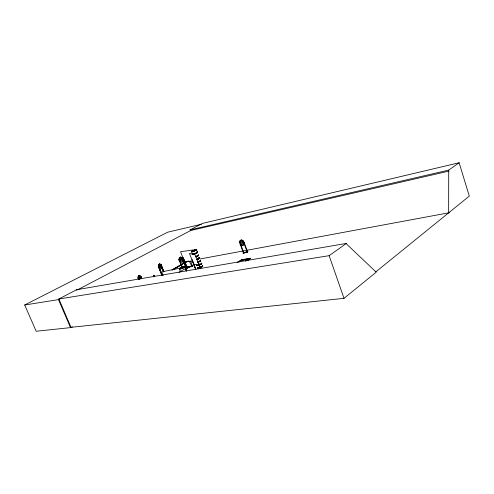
<?xml version="1.0" encoding="UTF-8"?>
<svg xmlns="http://www.w3.org/2000/svg" width="494" height="494" viewBox="0 0 494 494"><rect width="100%" height="100%" fill="white"/><g stroke="black" fill="none" stroke-linecap="round" stroke-linejoin="round"><path stroke-width="0.74" d="M448.651 212.84L448.713 170.109L459.13 162.748L469.3 196.099L375.891 271.811M192.178 265.451L191.74 265.531L192.308 265.982M191.826 265.55L191.894 265.482M243.227 252.903L243.82 252.7L243.233 252.916L243.332 253.731L243.412 252.786M243.332 253.718L243.239 252.879M243.456 253.453C243.091 253.311 243.882 252.311 247.574 251.749M140.234 277.696L139.882 278.69L139.327 278.227M179.217 259.436L178.884 259.566L179.242 259.443L182.416 267.55M182.379 258.251L182.7 258.158L180.804 257.004L179.489 257.491L178.822 259.585L179.452 261.203L181.378 262.345L182.694 261.857M247.593 251.773L243.523 253.255L239.578 242.511L239.93 242.418M247.191 251.891L243.147 241.084L243.585 241.053L247.568 251.792L247.432 251.36M191.968 265.519L191.758 265.445M153.529 275.362L153.924 276.64A0.932 0.722 80.5 0 0 153.813 276.862M158.735 266.272L158.364 266.519L161.828 275.269M161.921 275.251L158.407 266.507L158.747 264.376M158.475 266.501L158.778 264.413L159.71 263.852L161.285 264.932L160.877 265.13L163.533 271.842M192.061 266.451L186.899 267.433L192.11 266.352L186.893 267.205L188.338 266.686M192.611 266.13L192.648 265.445L192.067 265.581L192.716 265.84L192.648 265.445M192.808 266.025L187.64 267.019L192.926 265.957M186.936 267.347L188.3 266.593M186.578 268.773L186.744 267.692L186.516 268.557M186.596 268.724L186.849 267.859M186.121 268.137L186.695 268.322L182.7 258.158L182.317 258.325M182.694 261.869L183.36 259.77M240.152 244.246L242.146 245.456L243.53 244.944L244.215 242.752M243.53 244.956L244.264 242.752M153.572 275.257L153.486 275.609M191.771 265.494L192.185 265.241L192.469 265.982M189.116 266.637L189.535 266.581M195.371 250.569C194.395 250.625 196.451 249.995 195.371 250.588M195.025 250.612L195.661 250.39L195.031 250.68M183.978 267.538L183.404 267.52L184.132 267.334M184.176 267.371L183.416 267.495L183.873 267.421M183.762 267.631L183.336 267.705L183.521 267.439M184.064 267.495L183.595 267.606M192.314 251.106L192.506 251.026M180.73 267.995L180.551 267.933M153.535 275.263L154.116 275.257M185.411 268.884L188.424 267.044L185.318 268.687M180.477 268.094L180.878 267.952M180.779 268.014L180.594 268.094M70.988 327.331L344.003 298.327L376.218 272.175L346.702 244.184L346.436 243.406L76.551 289.737L58.872 298.987L71.087 327.559L72.414 326.806M247.222 251.909C247.71 250.335 245.598 253.144 243.863 252.811M58.872 298.987L329.14 255.664L346.436 243.406M247.383 260.517L250.507 258.572L250.378 258.22L241.591 259.751L237.163 262.468M239.954 242.326L243.882 253.126L243.82 252.675M245.308 261.079L249.198 258.665L249.328 259.017L246.734 260.628M245.956 260.968L250.378 258.22M238.448 261.962L241.69 259.968L241.819 260.313L239.226 261.913M239.238 261.622L241.72 260.097L250.507 258.572M186.689 268.353L186.263 268.477L182.354 258.294M140.562 276.436L141.401 278.665M138.548 279.437L137.993 278.054L138.376 277.758M138.734 275.93L139.067 275.745L139.944 276.973M141.303 278.684L140.469 276.615L140.876 276.412L141.469 278.066M191.437 266.371L192.203 265.933M192.716 265.84L191.4 266.501L191.302 266.019L191.814 265.933L191.913 266.414L192.821 265.889M141.655 278.517L140.846 276.418L139.259 275.312L138.314 275.856L138.054 278.042L138.647 279.419M140.876 276.412L139.289 275.3L138.351 275.887L137.993 278.054M189.437 266.538L187.399 267.118M178.982 272.317L185.608 268.495L186.689 271.268M189.14 266.445L188.27 267.056L190.097 266.278M191.302 266.019L191.74 265.97M191.592 266.118L192.234 265.76L191.098 262.425A0.926 0.679 79.6 0 0 190.456 261.159L190.412 261.165M192.234 265.76L191.629 266.112L190.239 262.913A0.926 0.679 79.6 0 1 189.85 261.505L189.807 261.511M71.142 327.312L70.519 327.664L58.619 299.827M171.869 270.088L186.627 261.715M172.53 269.965L182.545 264.278M183.885 263.518L186.553 261.999M172.77 269.403L186.856 261.412L188.813 261.054M161.575 268.619L160.624 269.193L159.099 268.081M160.933 264.975L163.619 271.824M158.364 266.519L158.71 266.359M77.453 289.898L190.795 230.476M186.893 267.655L186.8 267.729M185.281 268.897L188.381 267.266M183.299 257.837L187.17 268.063L182.978 257.917L183.299 257.837L187.275 268.007L186.905 268.106M449.015 171.091L190.357 230.581L190.085 229.877L202.466 223.405L459.13 162.748M71.087 327.559L36.192 331.252L24.7 304.996L167.67 232.199L201.447 224.245M189.468 266.612L188.683 266.89M200.576 268.699L197.878 261.678L200.823 268.674M192.185 259.819L195.871 269.36M189.313 266.556L189.591 266.371M243.493 244.913L242.153 245.407L240.189 244.215M247.753 251.279L247.445 251.137L247.605 251.952M186.263 268.508L182.379 258.189M190.085 229.877L448.713 170.109M139.259 275.312L140.395 276.708L140.741 278.912L139.289 275.3M140.821 276.449L141.556 278.542M138.345 277.887L138.802 279.289M159.679 263.858L161.26 264.963L160.877 265.13M159.679 263.907L161.266 266.42L161.032 267.711L160.414 268.057L159.414 267.445L158.722 264.383M200.175 258.942L449.503 212.679M161.853 266.544L161.606 268.656M191.863 265.408L192.191 266.143M187.621 267.019L192.746 266.056M24.7 304.996L59.101 299.518M193.129 249.958L180.569 251.712L186.942 268.094L186.72 267.692M184.534 261.919L192.703 260.956M247.852 252.064L247.722 251.255M198.125 261.647L200.718 268.637M193.555 264.012L199.638 266.007M179.242 259.381L182.41 267.581M243.585 241.084L241.64 239.843L240.251 240.356L239.516 242.542L240.251 240.356L240.714 243.585L241.986 244.271L242.881 243.943L243.394 242.61L241.634 239.899M158.747 266.26L162.174 275.109M76.551 289.737L76.768 290.256M138.283 277.77L138.9 279.271M154.165 275.362L154.573 276.282M163.162 275.393L161.766 271.867L179.137 268.322L180.464 271.725M158.617 266.377L162.081 275.121M161.254 264.938L163.872 271.681M161.13 264.994L163.786 271.7M187.732 267.056L188.64 266.538M182.731 258.152L183.36 259.782M178.896 259.541L182.058 267.711M192.086 259.788L195.735 269.415M195.63 269.384L189.449 253.379L195.414 255.034L200.688 268.73M191.456 251.588L192.357 253.916M196.464 249.698A2.68 0.42 -21 0 1 192.746 251.489A2.68 0.42 -21 0 1 192.666 250.742A2.68 0.42 -21 0 1 196.464 249.698L197.353 252.045M241.591 259.751L241.72 260.097M329.14 255.664L344.003 298.327M138.765 275.924L139.036 277.498M247.457 251.131L247.655 252.162M185.627 269.039A2.958 0.519 -21.3 0 1 185.633 269.594M181.279 271.342A2.958 0.519 -21.3 0 1 180.563 271.36M186.108 269.601A2.958 0.525 -21.3 0 1 186.114 269.891M185.287 269.255A2.995 0.531 -21.3 0 1 185.293 270.051M185.349 269.421A2.995 0.531 -21.3 0 1 185.8 269.934M154.536 276.288A0.932 0.722 80.5 0 1 154.727 276.344M197.415 252.261A2.711 0.432 -21 0 1 195.352 253.62A2.711 0.432 -21 0 1 192.444 254.249M197.446 252.446A2.674 0.432 -21 0 1 195.414 253.786A2.674 0.432 -21 0 1 192.543 254.404M196.68 252.162A2.711 0.432 -21 0 1 195.927 253.2A2.711 0.432 -21 0 1 192.388 254.101M197.001 251.946A2.674 0.426 -21 0 1 195.223 253.299A2.674 0.426 -21 0 1 192.432 253.774M198.298 255.33A2.674 0.438 -21 0 1 198.174 255.898A2.674 0.438 -21 0 1 195.556 257.053M198.471 255.009A2.711 0.445 -21 0 1 197.866 255.701A2.711 0.445 -21 0 1 195.426 256.738M198.372 254.861A2.674 0.438 -21 0 1 197.773 255.54A2.674 0.438 -21 0 1 195.365 256.565M199.193 257.646A2.674 0.451 -21 0 1 199.249 258.109A2.674 0.451 -21 0 1 197.106 259.159M198.261 255.145A2.711 0.445 -21 0 1 198.316 255.602A2.711 0.445 -21 0 1 196.143 256.658M199.243 257.775A2.674 0.451 -21 0 1 199.119 258.356A2.674 0.451 -21 0 1 196.501 259.511M201.725 263.58A2.668 0.469 -21 0 1 199.391 265.093M198.131 265.5A2.668 0.469 -21 0 1 197.149 265.173M201.422 263.376A2.705 0.475 -21 0 1 201.484 263.864A2.705 0.475 -21 0 1 199.323 264.932M198.051 265.34A2.705 0.475 -21 0 1 197.057 265.019M202.349 265.865A2.668 0.482 -21.1 0 1 200.607 267.291A2.668 0.482 -21.1 0 1 197.798 267.699M202.312 265.803A2.655 0.482 -21.1 0 1 200.576 267.217A2.655 0.482 -21.1 0 1 197.785 267.625M201.274 263.074A2.668 0.469 -21 0 1 201.157 263.673A2.668 0.469 -21 0 1 198.551 264.833M197.946 265.012A2.668 0.469 -21 0 1 196.964 264.691M201.367 263.228A2.705 0.475 -21 0 1 199.595 264.654A2.705 0.475 -21 0 1 196.754 265.08M200.348 260.678A2.668 0.463 -21 0 1 200.237 261.264A2.668 0.463 -21 0 1 197.625 262.425M200.317 260.492A2.705 0.469 -21 0 1 200.2 261.091A2.705 0.469 -21 0 1 197.551 262.265M200.261 260.344A2.705 0.463 -21 0 1 200.317 260.82A2.705 0.463 -21 0 1 198.15 261.882M200.428 260.208A2.668 0.457 -21 0 1 198.088 261.709M179.526 257.528L179.977 260.566L181.205 261.215L182.058 260.906L182.521 259.64L182.051 258.424L180.798 257.059L179.526 257.528M160.612 266.18L160.235 267.149L159.686 266.692L159.167 264.451L159.476 264.284L160.612 266.18M181.699 259.362L181.508 260.153L180.427 259.825L180.026 257.584L180.452 257.43L181.699 259.362M242.535 242.326L242.319 243.147L241.196 242.807L240.813 240.448L241.257 240.288L242.535 242.326M138.351 275.85L139.802 279.456L139.073 279.005L138.351 275.887M249.847 258.553L241.053 260.079L241.183 260.424L249.976 258.905L249.847 258.553M180.816 268.538A2.964 0.513 -21.3 0 0 184.966 266.501A2.964 0.513 -21.3 0 0 180.81 267.594A2.964 0.513 -21.3 0 0 180.816 268.538M180.928 268.798A2.952 0.506 -21.3 0 0 185.059 266.772A2.952 0.506 -21.3 0 0 180.915 267.859A2.952 0.506 -21.3 0 0 180.928 268.798A2.945 0.506 -21.3 0 0 185.052 266.779A2.945 0.506 -21.3 0 0 180.921 267.859A2.945 0.506 -21.3 0 0 180.928 268.804M180.853 268.631A2.964 0.513 -21.3 0 0 185.003 266.599A2.964 0.513 -21.3 0 0 180.847 267.686A2.964 0.513 -21.3 0 0 180.853 268.631M192.709 251.397A2.68 0.42 -21 0 0 196.427 249.612A2.68 0.42 -21 0 0 192.629 250.649A2.68 0.42 -21 0 0 192.709 251.397M192.808 251.631A2.668 0.42 -21 0 0 196.513 249.853A2.668 0.42 -21 0 0 192.728 250.89A2.668 0.42 -21 0 0 192.808 251.631M199.354 257.942A2.661 0.451 -21 0 0 198.755 257.646A2.655 0.445 -21 0 1 199.341 257.942A2.661 0.451 -21 0 1 197.081 259.091A2.655 0.445 -21 0 0 199.341 257.942M200.644 267.39A2.668 0.482 -21.1 0 0 202.386 265.97A2.655 0.482 -21.1 0 1 200.644 267.39A2.668 0.482 -21.1 0 1 197.835 267.797A2.655 0.482 -21.1 0 0 200.644 267.39M199.206 258.597A2.661 0.451 -21 0 0 199.323 258.016A2.655 0.451 -21 0 1 199.193 258.597A2.661 0.451 -21 0 1 196.593 259.751A2.655 0.451 -21 0 0 199.193 258.597"/></g></svg>
